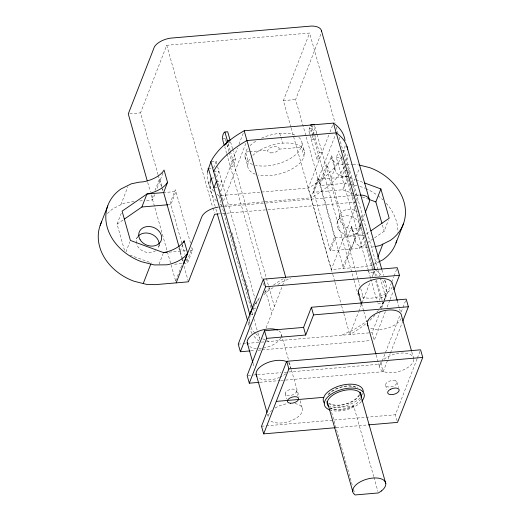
<?xml version="1.0" encoding="UTF-8"?>
<svg xmlns="http://www.w3.org/2000/svg" width="521" height="521" viewBox="0 0 521 521"><rect width="100%" height="100%" fill="white"/><g stroke="black" fill="none" stroke-linecap="round" stroke-linejoin="round"><path stroke-width="0.39" stroke-dasharray="2.6 1.95" d="M226.055 141.334L225.183 138.26L225.352 136.99M309.728 134.151L308.862 131.077L309.748 126.518L312.535 126.284L311.649 130.836L353.818 279.536M255.31 174.177A29.417 14.881 -15.8 0 1 247.651 165.925L244.877 156.157L245.56 152.041A29.417 14.881 -15.8 0 1 248.139 147.756M247.651 165.925L248.328 161.803A29.417 14.881 -15.8 0 1 250.907 157.518M250.171 315.576L248.823 323.241A85.32 43.158 -15.8 0 0 249.598 327.891M346.83 160.214L347.585 157.531A85.32 43.158 -15.8 0 0 347.924 154.652M162.956 173.005L156.71 189.364M180.273 251.174L182.76 244.544M305.775 135.362L295.615 99.55L321.509 32.471M158.045 174.652L140.52 112.862L166.727 45.294L309.572 33.038L335.081 122.989M120.885 204.733L127.86 186.746M124.486 250.354L117.056 224.141L121.256 213.317M125.926 251.995L129.84 241.894M152.112 198L153.278 195.004M155.024 190.504L159.673 178.514L162.363 187.996M136.626 238.742L137.466 236.58M154.672 194.607L152.64 199.856L146.186 200.409M158.723 246.85L159.563 244.688M159.061 264.154L163.262 253.33M213.597 167.925L216.117 161.432L210.894 161.875M175.655 281.014L177.107 277.263M177.4 276.514L182.337 263.776M186.961 261.262L192.002 248.27M183.464 263.457L187.488 263.112L192.529 250.119L191.415 246.218M219.419 186.733L221.659 180.963L217.179 181.347M220.741 191.22L237.504 148.003M238.957 144.252L243.32 133.011M230.334 166.486L233.121 166.251L235.642 159.752L232.763 149.599M223.509 200.989L246.667 141.282M290.907 127.196L283.365 100.599L309.572 33.038M312.659 134.411L315.179 127.919M312.659 135.929L311.258 139.537L314.046 139.296L315.446 135.688M312.939 135.206L313.779 133.037L311.376 124.584M315.726 134.965L316.566 132.803L313.779 133.037M319.588 158.827L316.794 159.068L319.314 152.575L314.222 134.6M328.79 135.095L308.25 188.055L332.509 273.61M329.956 132.1L332.86 124.604M265.182 201.757L311.017 197.824L335.921 133.617M319.464 183.639L327.019 164.154L351.082 249.018L355.224 238.69L351.76 226.479A21.537 10.895 -15.8 0 0 364.355 235.375L335.374 237.863L330.334 250.855L359.321 248.367L366.504 243.405M266.049 327.989L282.252 286.218M282.545 285.469L285.443 277.999M368.36 270.392L336.319 157.394L338.839 150.895L374.417 276.358M343.222 152.614L344.817 147.762A85.32 43.158 -15.8 0 0 345.149 144.884M348.484 172.868L349.604 169.983L348.106 170.106M347.741 176.775L318.754 179.263L313.714 192.256L342.701 189.768L347.741 176.775A21.537 10.895 -15.8 0 1 335.146 167.886L331.682 155.675L319.985 185.489L340.955 183.692L349.402 183.933M337.445 221.51L339.966 215.01M352.938 184.818L354.97 179.576M356.136 176.573L359.334 168.329M329.806 248.999L334.847 236.006M372.411 265.059L364.498 266.706L331.278 269.552L356.025 205.743M343 266.648L350.561 247.162M360.871 223.783L343.528 268.504L305.99 136.144M362.049 220.748L364.693 213.929M359.536 229.618L361.496 224.564M359.321 248.367L364.075 236.098M367.162 242.955L384.146 231.226L388.347 220.403M375.283 263.626L377.608 257.628M343.808 313.453L349.786 334.547L358.507 312.072M358.8 311.324L370.047 282.31M372.085 277.061L374.404 271.083M379.262 300.278L380.382 297.387L375.739 281.034M383.736 301.757L381.737 306.172L380.35 308.002M384.224 300.5L386.361 294.254L386.693 288.562A85.32 43.158 -15.8 0 0 384.537 280.246M385.39 311.551L374.26 340.252L372.098 332.632L381.476 308.465M381.769 307.709L384.407 300.91M391.434 282.786L384.7 300.155L386.328 290.269L383.287 281.444L380.981 279.236M391.727 282.03L393.778 276.742M394.071 275.987L396.709 269.194M387.149 307.019L389.786 300.22M390.079 299.464L393.303 291.161M285.593 380.076L383.176 371.701L381.02 364.081L400.063 314.99M401.235 311.968L402.694 308.191M402.987 307.436L405.625 300.637M383.176 371.701L390.209 353.57M390.503 352.815L402.512 321.848M397.119 420.864L395.393 414.768L417.067 358.878M417.36 358.122L419.998 351.323M331.004 178.215L335.146 167.886M347.624 236.808L351.76 226.479M336.319 157.394L341.542 156.945L340.2 159.68A85.32 43.158 -15.8 0 1 308.25 188.055L218.996 195.714A85.32 43.158 -15.8 0 1 217.055 194.281M344.316 166.707L342.968 169.442A85.32 43.158 -15.8 0 1 311.017 197.824M298.859 137.368A29.417 14.881 -15.8 0 1 301.34 147.248L304.108 157.016L301.529 161.302A29.417 14.881 -15.8 0 1 258.227 175.03M253.232 307.637L257.993 299.608A85.32 43.158 -15.8 0 1 260.546 296.618M379.763 308.347L383.391 302.323M254.241 305.026L257.016 301.366L259.881 298.592M263.9 294.717L267.345 291.395L273.903 287.117M376.781 312.105L378.507 310.438M117.056 224.141L123.588 219.628M366.315 234.02L369.584 231.767M277.836 284.544L281.112 282.408L290.555 278.123M368.171 320.415L354.404 329.396L341.483 335.263M353.72 406.035L353.446 406.211A17.056 8.629 -15.8 0 1 330.581 408.177L353.72 406.035L373.707 476.507M373.127 264.701L378.695 261.92M374.43 246.726L369.936 247.397M129.801 113.78L140.52 112.862M283.365 100.599L295.615 99.55M309.187 128.537L311.981 128.296M223.092 138.436L225.183 138.26M308.862 131.077L311.649 130.836M248.745 151.767L245.56 152.041L248.328 161.803M249.546 151.696L267.872 150.12M279.028 149.162L301.34 147.248L298.761 151.533A29.417 14.881 -15.8 0 1 255.459 165.268M232.854 159.993L235.642 159.752M319.314 152.575L322.102 152.334M342.571 150.576L344.062 150.445L377.875 269.676M208.374 168.374L211.357 168.114M213.662 171.643L218.885 171.194L216.371 177.687L214.88 172.431M346.4 164.389L352.352 164.317M211.142 178.136L214.131 177.882M347.364 170.172L344.374 170.426L341.861 176.925L347.084 176.476M214.659 187.84L216.899 187.651M134.086 201.445L123.757 203.301L113.376 208.485A50.602 40.781 21.2 0 0 106.818 214.235M139.732 200.963L142.962 200.683M167.651 204.792L170.868 204.512L175.909 191.526L163.659 192.575L162.578 188.758M224.981 205.209L264.381 201.822M219.803 206.987L264.994 203.105M265.795 203.04L359.405 195.004M217.863 213.975L225.932 213.284M226.739 213.213L267.091 209.748M267.898 209.683L357.484 201.992L339.073 137.069M169.117 252.131L185.632 250.712M190.23 250.321L192.529 250.119M174.607 264.219L182.656 263.528M253.623 308.269L256.045 308.061M380.382 297.387L385.605 296.937L380.525 279.028M250.295 314.834L253.525 314.554M377.862 303.886L383.085 303.437L376.455 280.07M238.227 344.12L242.206 343.782M243.007 343.71L246.192 343.437M246.987 343.372L258.944 342.343M261.295 342.141L265.821 341.756M266.576 341.691L372.098 332.632M250.868 350.841L254.899 350.496M258.129 350.216L261.353 349.943M262.161 349.871L370.229 340.597M247.95 375.504L252.789 375.087M253.59 375.016L256.82 374.742M257.628 374.671L281.014 372.665M284.238 372.385L381.02 364.081M259.784 382.29L279.946 380.558M280.754 380.486L284.785 380.141M261.516 426.256L265.547 425.911M266.355 425.839L395.393 414.768M336.26 427.643L367.709 424.947M353.121 164.336L358.376 164.799M350.112 184.108L356.781 185.782M359.855 186.557L362.167 187.137A50.602 40.781 21.2 0 1 365.052 188.276M350.001 177.609L355.27 179.543M356.025 179.817L363.56 182.584M342.701 189.768L359.269 195.85M362.284 196.951L368.308 199.165M129.879 255.095L151.722 263.112M366.68 270.308L375.778 274.28L377.51 275.935M262.662 338.8L266.094 340.298M266.785 340.597L268.843 341.496M255.121 333.114L252.229 330.366L251.22 327.422M255.694 333.668L259.738 337.523M250.204 324.479L249.188 321.535L249.175 319.145M382.401 225.059L384.146 231.226M397.23 300.539L399.405 308.211M399.627 308.979L400.278 311.278M411.798 351.903L413.348 357.38M381.932 269.885L383.482 275.355M384.811 280.038L385.696 283.163M378.096 270.458L379.64 275.909M336.188 126.903L337.96 133.161M341.542 156.945L375.354 276.176M368.581 271.167L370.574 278.181M370.789 278.956L377.419 302.323M396.93 382.173L398.441 387.507M331.727 158.254L335.192 170.465M351.805 229.058L355.27 241.269M314.573 125.769L355.889 271.48M356.11 272.262L358.109 279.295M358.331 280.077L359.881 285.541M360.766 288.667L363.645 298.826M385.579 385.279L386.875 389.851M361.639 303.756L363.599 310.659M363.814 311.428L366.647 321.398M376.182 355.022L379.509 366.764M354.039 280.318L361.125 305.319M309.949 134.919L316.794 159.068M335.374 237.863L318.227 177.414L313.193 190.399L330.334 250.855M302.017 143.132L304.792 152.894M332.73 274.391L334.723 281.418M334.944 282.2L341.372 304.857M341.594 305.638L343.586 312.672M291.128 127.977L331.278 269.552M279.751 133.409L280.598 136.411M280.812 137.16L282.519 143.171M373.928 477.288L377.927 491.388M330.431 408.034L352.632 486.334M353.525 489.466L354.853 494.168M232.542 148.817L230.106 140.221L227.586 146.714L224.792 146.955L226.57 153.207M228.198 143.588L230.197 150.615M230.419 151.396L274.391 306.485M281.457 334.788L289.07 361.633M289.292 362.401L291.265 369.369M291.486 370.151L299.034 396.774M300.148 400.695L302.59 409.304M226.928 144.408L228.914 151.403M229.136 152.184L233.121 166.251M296.56 391.056A5.881 2.976 -15.8 0 1 288.159 395.602A5.881 2.976 -15.8 0 1 287.82 390.372A5.881 2.976 -15.8 0 1 296.56 391.056L297.856 395.628M226.791 153.988L262.35 279.386M263.457 283.294L264.342 286.413M265.45 290.321L271.871 312.978M285.13 393.635L286.641 398.962M216.117 161.432L217.394 165.939M217.609 166.687L255.01 298.572M255.889 301.692L257.661 307.924M216.795 179.191L218.501 185.202M219.582 189.012L223.112 201.477M231.949 232.633L236.586 248.992M245.424 280.148L248.953 292.607M253.375 308.185L255.14 314.417M218.996 195.714L250.79 307.833M252.118 312.522L253.668 317.986M253.89 318.767L257.654 332.053M257.875 332.834L260.318 341.424M208.283 182.148L215.701 208.322M215.922 209.103L217.036 213.011M248.048 322.388L249.155 326.296M166.727 45.294L212.64 207.215M212.861 207.996L214.19 212.685M253.05 363.319L253.916 366.387M267.416 413.993L268.302 417.126A17.649 8.929 -15.8 0 1 271.695 410.561M190.53 243.092L175.382 189.67L170.347 202.662L182.09 244.069M182.311 244.85L185.053 254.515M186.297 258.917L187.488 263.112M179.165 247.267L182.441 258.8M182.656 259.569L183.522 262.617M158.267 175.434L161.588 187.169M161.816 187.951L162.702 191.083M178.892 248.178L181.555 257.569M181.777 258.351L182.884 262.258M183.991 266.172L188.211 281.034M147.697 182.428L150.348 191.774M151.233 194.887L176.176 282.864M360.858 225.293A11.768 9.482 21.2 0 1 345.078 226.648A11.768 9.482 21.2 0 1 341.164 212.835A11.768 9.482 21.2 0 1 356.944 211.48M361.073 215.616A11.768 9.482 21.2 0 1 362.505 220.67M365.768 188.582A50.602 40.781 21.2 0 1 377.36 195.245M378.012 195.733A50.602 40.781 21.2 0 1 382.948 199.895M386.243 203.288A50.602 40.781 21.2 0 1 397.914 232.451M367.819 247.579A21.537 10.895 -15.8 0 1 355.224 238.69M343.541 164.545A21.537 10.895 -15.8 0 1 331.682 155.675M155.649 250.777A11.768 9.482 21.2 0 1 136.522 243.756M136.359 243.118A11.768 9.482 21.2 0 1 137.459 237.075M159.126 245.026A11.768 9.482 21.2 0 1 157.524 249.025M213.669 191.168A85.32 43.158 -15.8 0 1 207.338 173.219M252.861 155.408A29.417 14.881 -15.8 0 1 287.839 143.014A29.417 14.881 -15.8 0 1 304.108 157.016M252.542 164.408A29.417 14.881 -15.8 0 1 244.877 156.157M250.093 145.639A29.417 14.881 -15.8 0 1 256.807 140.631M261.47 138.221A29.417 14.881 -15.8 0 1 295.765 135.46M259.224 341.262A85.32 43.158 -15.8 0 1 253.336 335.413M252.138 333.655A85.32 43.158 -15.8 0 1 250.073 329.383M264.492 292.6A85.32 43.158 -15.8 0 1 269.885 287.892M273.512 285.104A85.32 43.158 -15.8 0 1 284.394 278.019M374.97 315.185A85.32 43.158 -15.8 0 1 369.311 320.793M365.638 323.912A85.32 43.158 -15.8 0 1 349.786 334.547M375.648 270.067A85.32 43.158 -15.8 0 1 381.743 275.817M221.764 205.482A85.32 43.158 -15.8 0 1 219.211 203.548M216.436 200.937A85.32 43.158 -15.8 0 1 210.054 183.705M413.804 359.542A17.649 8.929 -15.8 0 1 392.333 372.639A17.649 8.929 -15.8 0 1 381.463 361.724M384.049 359.23A17.649 8.929 -15.8 0 1 402.583 353.01A17.649 8.929 -15.8 0 1 413.798 358.949M294.971 403.606A17.649 8.929 -15.8 0 1 297.426 417.314A17.649 8.929 -15.8 0 1 270.94 421.118M275.062 408.054A17.649 8.929 -15.8 0 1 287.012 403.742M278.82 330.796A17.649 8.929 -15.8 0 1 281.053 337.263M280.767 337.901A17.649 8.929 -15.8 0 1 257.003 348.523M256.339 348.484A17.649 8.929 -15.8 0 1 249.813 346.602M392.254 286.902A17.649 8.929 -15.8 0 1 378.435 296.794A17.649 8.929 -15.8 0 1 361.014 296.247M288.308 362.642A17.649 8.929 -15.8 0 1 289.969 368.712M285.84 373.772A17.649 8.929 -15.8 0 1 280.422 377.002M279.731 377.302A17.649 8.929 -15.8 0 1 258.729 378.051M359.659 394.866A17.649 8.929 -15.8 0 1 345.547 404.27A17.649 8.929 -15.8 0 1 328.692 403.554M328.035 394.508A17.649 8.929 -15.8 0 1 357.725 387.754M360.766 398.773A17.649 8.929 -15.8 0 1 347.207 408.021A17.649 8.929 -15.8 0 1 330.425 407.826M359.106 394.879A17.056 8.629 -15.8 0 1 345.488 403.977A17.056 8.629 -15.8 0 1 329.194 403.293M328.536 394.56A17.056 8.629 -15.8 0 1 355.954 387.337M401.177 318.351A17.649 8.929 -15.8 0 1 387.35 328.237A17.649 8.929 -15.8 0 1 369.936 327.696M363.046 392.977A20.593 10.42 -15.8 0 1 362.388 394.762M360.245 397.757A20.593 10.42 -15.8 0 1 329.396 406.263M361.353 401.665A20.593 10.42 -15.8 0 1 330.503 410.17M338.429 229.012A11.768 9.482 21.2 0 0 358.337 231.793A11.768 9.482 21.2 0 0 348.705 215.883A11.768 9.482 21.2 0 0 338.429 229.012M270.79 152.907A5.881 2.976 -15.8 0 0 279.165 148.342A5.881 2.976 -15.8 0 0 270.392 147.684A5.881 2.976 -15.8 0 0 270.79 152.907M395.459 380.818A2.944 1.491 -15.8 0 0 394.332 380.538A2.944 1.491 -15.8 0 0 392.99 380.473A2.944 1.491 -15.8 0 0 391.532 380.636A2.944 1.491 -15.8 0 0 390.06 381.001A2.944 1.491 -15.8 0 0 388.659 381.561A2.944 1.491 -15.8 0 0 387.442 382.264A2.944 1.491 -15.8 0 0 386.484 383.065A2.944 1.491 -15.8 0 0 385.853 383.912A2.944 1.491 -15.8 0 0 385.586 384.752A2.944 1.491 -15.8 0 0 385.709 385.514A2.944 1.491 -15.8 0 0 386.204 386.159A2.944 1.491 -15.8 0 0 387.051 386.634A2.944 1.491 -15.8 0 0 388.178 386.914A2.944 1.491 -15.8 0 0 389.519 386.979A2.944 1.491 -15.8 0 0 390.971 386.823A2.944 1.491 -15.8 0 0 392.45 386.452A2.944 1.491 -15.8 0 0 393.843 385.892A2.944 1.491 -15.8 0 0 395.061 385.188A2.944 1.491 -15.8 0 0 396.025 384.387A2.944 1.491 -15.8 0 0 396.657 383.541A2.944 1.491 -15.8 0 0 396.924 382.707A2.944 1.491 -15.8 0 0 396.8 381.939A2.944 1.491 -15.8 0 0 396.305 381.294A2.944 1.491 -15.8 0 0 395.459 380.818"/><path stroke-width="0.78" d="M211.142 178.136L210.386 180.82A85.32 43.158 -15.8 0 0 210.106 182.988M163.542 252.607A21.537 10.895 -15.8 0 0 184.141 240.865L187.606 253.076A21.537 10.895 -15.8 0 1 167 264.818L154.32 264.942L141.562 261.737A50.602 40.781 21.2 0 1 120.931 188.999L131.312 183.815L139.224 182.168L143.464 181.803A21.537 10.895 -15.8 0 0 164.063 170.061L167.528 182.272L163.659 192.575L146.922 194.014L122.096 211.148L130.4 240.448L163.542 252.607L166.727 252.333M183.587 242.337L184.141 240.865M183.737 263.379L187.606 253.076M100.175 225.365L107.736 205.88M124.245 219.178L141.888 207L146.922 194.014A21.537 10.895 -15.8 0 0 167.528 182.272M143.229 283.541L150.784 264.056M225.632 144.792L227.312 140.462L230.106 140.221L227.703 131.761L224.916 132.002L224.03 132.594C221.334 136.541 222.91 141.321 224.356 145.418M176.176 282.864L201.757 216.918A15.851 8.017 -15.8 0 1 218.188 207.124M213.916 187.905L216.43 181.412M393.889 289.65L399.457 275.296L397.295 267.683L263.418 279.171L238.227 344.12L240.383 351.74L250.06 350.913M251.298 311.304L250.568 313.186L251.461 310.581M251.78 310.054L252.438 308.367L210.894 161.875L212.242 159.146A85.32 43.158 -15.8 0 1 244.193 130.764L333.44 123.106A85.32 43.158 -15.8 0 1 345.006 140.494M240.383 351.74L265.58 286.791L263.418 279.171M402.805 321.099L408.373 306.745L406.211 299.126L311.382 307.266L303.574 327.403L264.525 330.75L247.143 375.569L249.299 383.189L258.983 382.355M249.299 383.189L266.687 338.37L264.525 330.75M368.516 424.875L397.549 422.388L422.746 357.432L420.584 349.812L286.706 361.307L261.516 426.256L263.672 433.876L335.452 427.715M263.672 433.876L288.868 368.92L286.706 361.307M266.687 338.37L305.729 335.023L313.544 314.886L311.382 307.266M365.286 212.412L369.102 202.558A15.851 8.017 -15.8 0 0 360.031 195.004M381.965 223.516L375.843 201.927L380.877 188.941L364.309 182.858M377.901 256.879L382.844 244.134M363.228 391.545A20.593 10.42 -15.8 0 0 347.168 384.329A20.593 10.42 -15.8 0 0 324.739 395.341L323.372 398.324A20.593 10.42 -15.8 0 0 324.244 402.993M395.993 242.994L403.547 223.509M213.662 171.643L215.01 168.908A85.32 43.158 -15.8 0 1 246.961 140.533L336.208 132.868A85.32 43.158 -15.8 0 1 347.657 149.481M370.893 230.862L389.187 218.234L380.877 188.941M310.496 125.17L311.376 124.584L314.17 124.343M378.695 261.92L382.792 259.868A50.602 40.781 21.2 0 0 396.676 240.819M375.218 246.563L379.965 245.573L390.346 240.383A50.602 40.781 21.2 0 0 369.721 167.651L359.08 164.981M276.273 401.398L323.762 397.321M210.543 161.907L210.894 161.875L207.619 171.057A85.32 43.158 -15.8 0 0 207.41 172.503M208.022 168.4L208.374 168.374L249.917 314.866M141.888 207L167.651 204.792M217.863 213.975L214.639 214.255L188.433 281.815L155.206 284.668L146.759 284.427L134.001 281.223A50.602 40.781 21.2 0 1 101.654 221.861M265.58 286.791L399.457 275.296M313.544 314.886L408.373 306.745M288.868 368.92L422.746 357.432M369.063 199.439L375.843 201.927M321.353 30.355L369.259 199.309M397.23 300.539L392.665 284.433A17.649 8.929 -15.8 0 0 372.613 279.888A17.649 8.929 -15.8 0 0 359.138 294.456M411.577 351.115L401.58 315.882A17.649 8.929 -15.8 0 0 381.528 311.337A17.649 8.929 -15.8 0 0 368.06 325.905M346.927 146.44L381.711 269.103M333.44 123.106L374.983 269.598M358.383 292.248L361.639 303.756M367.298 323.697L375.96 354.234M359.998 392.652L385.807 483.677M327.305 401.763L352.678 491.231M303.574 327.403L305.729 335.023M244.193 130.764L285.729 277.257M224.916 132.002L227.977 142.806M217.257 213.792L247.605 320.825M247.175 342.61L252.828 362.551M256.091 374.052L266.973 412.424M163.574 192.288L179.087 246.974M147.254 180.872L128.27 113.91L154.418 46.812A15.851 8.017 -15.8 0 1 170.276 38.17L311.493 26.05A15.851 8.017 -15.8 0 1 321.561 31.384M138.234 236.085A11.768 9.482 21.2 0 1 151.214 233.994A11.768 9.482 21.2 0 1 159.166 244.401M247.937 344.817A17.649 8.929 -15.8 0 1 256.124 332.32A17.649 8.929 -15.8 0 1 277.504 330.093M256.853 376.26A17.649 8.929 -15.8 0 1 265.541 363.528A17.649 8.929 -15.8 0 1 287.11 361.874M329.76 409.923A20.593 10.42 -15.8 0 1 329.135 395.719A20.593 10.42 -15.8 0 1 355.7 388.392A20.593 10.42 -15.8 0 1 361.88 401.066M360.363 392.352A17.649 8.929 -15.8 0 1 359.939 394.228M327.624 402.713A17.649 8.929 -15.8 0 1 326.823 401.756M328.731 406.621A17.649 8.929 -15.8 0 1 341.984 390.939A17.649 8.929 -15.8 0 1 361.261 397.503M381.418 490.958L378.37 492.951L355.075 494.95L353.414 493.361A17.056 8.629 -15.8 0 1 372.893 478.044A17.056 8.629 -15.8 0 1 381.418 490.958M140.136 239.751A11.768 9.482 21.2 0 0 160.038 242.532A11.768 9.482 21.2 0 0 150.406 226.622A11.768 9.482 21.2 0 0 140.136 239.751M390.822 389.174A2.944 1.491 -15.8 0 0 389.604 389.877A2.944 1.491 -15.8 0 0 388.646 390.685A2.944 1.491 -15.8 0 0 388.015 391.532A2.944 1.491 -15.8 0 0 387.748 392.365A2.944 1.491 -15.8 0 0 387.865 393.134A2.944 1.491 -15.8 0 0 388.366 393.778A2.944 1.491 -15.8 0 0 389.207 394.254A2.944 1.491 -15.8 0 0 390.34 394.534A2.944 1.491 -15.8 0 0 391.675 394.599A2.944 1.491 -15.8 0 0 393.134 394.436A2.944 1.491 -15.8 0 0 394.612 394.065A2.944 1.491 -15.8 0 0 396.006 393.511A2.944 1.491 -15.8 0 0 397.223 392.808A2.944 1.491 -15.8 0 0 398.181 392.007A2.944 1.491 -15.8 0 0 398.819 391.16A2.944 1.491 -15.8 0 0 399.079 390.32A2.944 1.491 -15.8 0 0 398.962 389.558A2.944 1.491 -15.8 0 0 398.461 388.913A2.944 1.491 -15.8 0 0 397.621 388.432A2.944 1.491 -15.8 0 0 396.488 388.158A2.944 1.491 -15.8 0 0 395.152 388.093A2.944 1.491 -15.8 0 0 393.694 388.249A2.944 1.491 -15.8 0 0 392.215 388.62A2.944 1.491 -15.8 0 0 390.822 389.174M290.321 403.221A5.881 2.976 -15.8 0 0 298.722 398.676A5.881 2.976 -15.8 0 0 289.976 397.992A5.881 2.976 -15.8 0 0 290.321 403.221"/></g></svg>
